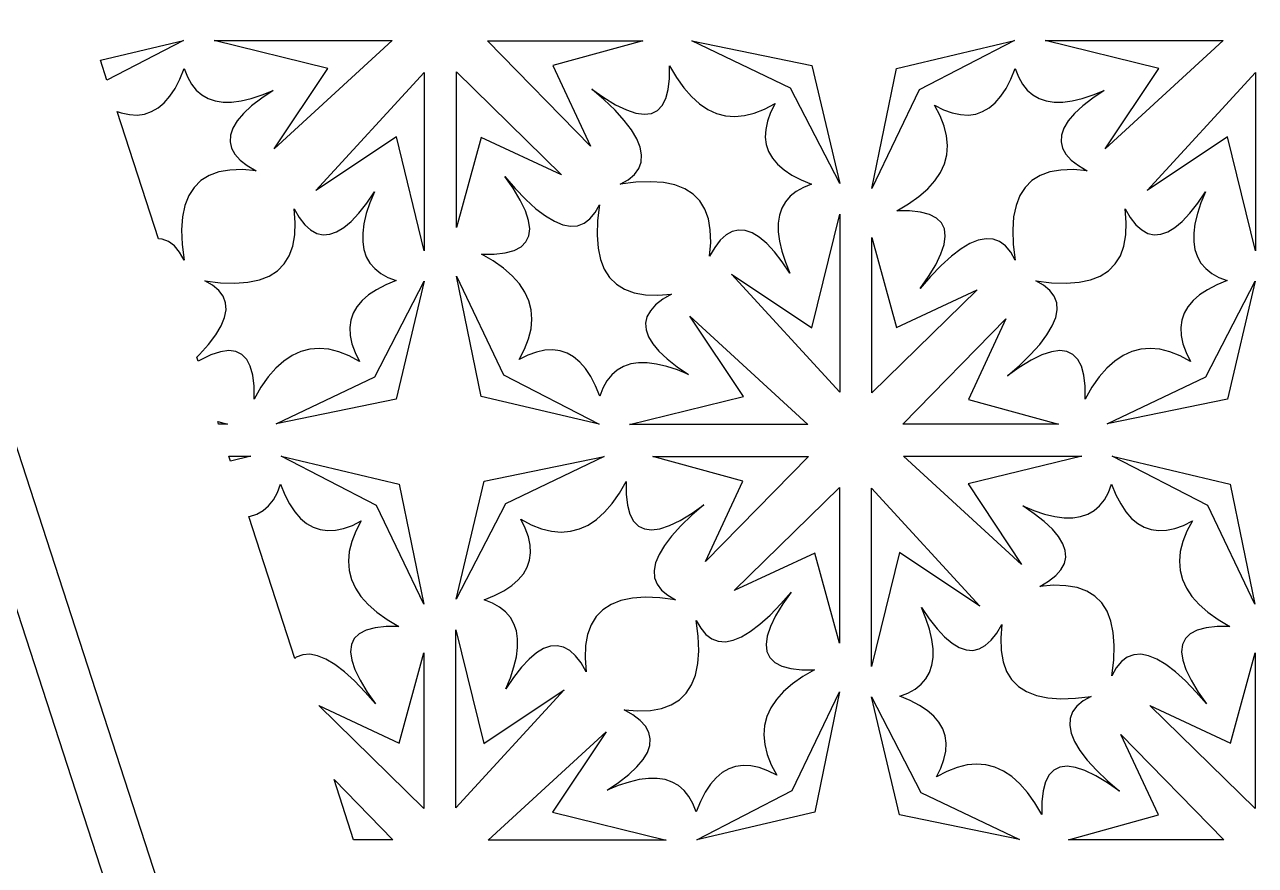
# Model space of a CAD drawing. Header units: metres. Extents: x 20 to 1108, y 20 to 485.
# Drawn here: x 670.2 to 744.3, y 384.1 to 434.7 of the extents above; entities that cross this region are included whole.
import ezdxf

# ---------------------------------------------------------------- set-up
doc = ezdxf.new("R2010")
doc.units = ezdxf.units.M

msp = doc.modelspace()

# ---------------------------------------------------------------- linework, layer by layer
for p, q in [((717.081, 253.826), (642.081, 484.652)), ((645.235, 484.652), (720.235, 253.826)), ((674.795, 432.509), (679.798, 433.692)), ((679.798, 433.692), (675.185, 431.308)), ((688.476, 432.021), (681.631, 433.7)), ((681.631, 433.7), (692.349, 433.7)), ((692.349, 433.7), (685.25, 427.182)), ((698.078, 433.678), (707.438, 433.678)), ((704.278, 427.35), (698.078, 433.678)), ((707.438, 433.678), (702.017, 432.194)), ((716.306, 430.832), (710.37, 433.671)), ((710.37, 433.671), (717.596, 432.188)), ((722.7, 432.014), (729.798, 433.692)), ((729.798, 433.692), (724.055, 430.724)), ((738.476, 432.021), (731.631, 433.7)), ((731.631, 433.7), (742.349, 433.7)), ((742.349, 433.7), (735.25, 427.182)), ((675.185, 431.308), (674.795, 432.509)), ((679.578, 431.376), (679.836, 432.004)), ((679.836, 432.004), (680.027, 431.512)), ((685.25, 427.182), (688.476, 432.021)), ((687.764, 424.667), (694.283, 431.767)), ((694.283, 431.767), (694.283, 421.048)), ((696.21, 431.81), (702.538, 425.61)), ((696.21, 422.449), (696.21, 431.81)), ((702.017, 432.194), (704.278, 427.35)), ((709.036, 431.407), (709.039, 432.172)), ((709.039, 432.172), (709.45, 431.469)), ((717.596, 432.188), (719.274, 425.09)), ((721.217, 424.787), (722.7, 432.014)), ((729.578, 431.376), (729.836, 432.004)), ((729.836, 432.004), (730.027, 431.512)), ((735.25, 427.182), (738.476, 432.021)), ((737.764, 424.667), (744.283, 431.767)), ((744.283, 431.767), (744.283, 421.048)), ((679.29, 430.818), (679.578, 431.376)), ((680.027, 431.512), (680.269, 431.079)), ((680.269, 431.079), (680.557, 430.717)), ((708.961, 430.745), (709.036, 431.407)), ((709.45, 431.469), (709.892, 430.846)), ((729.29, 430.818), (729.578, 431.376)), ((730.027, 431.512), (730.269, 431.079)), ((730.269, 431.079), (730.557, 430.717)), ((678.635, 429.952), (678.975, 430.344)), ((678.975, 430.344), (679.29, 430.818)), ((680.557, 430.717), (680.892, 430.428)), ((680.892, 430.428), (681.273, 430.211)), ((683.866, 430.211), (684.522, 430.427)), ((684.499, 430.235), (683.892, 429.76)), ((685.181, 430.698), (684.499, 430.235)), ((684.522, 430.427), (685.181, 430.698)), ((705.085, 430.147), (704.371, 430.77)), ((704.371, 430.77), (705.079, 430.269)), ((705.079, 430.269), (705.795, 429.834)), ((708.815, 430.206), (708.961, 430.745)), ((709.892, 430.846), (710.352, 430.319)), ((710.352, 430.319), (710.834, 429.887)), ((719.274, 425.09), (716.306, 430.832)), ((724.055, 430.724), (721.217, 424.787)), ((728.635, 429.952), (728.975, 430.344)), ((728.975, 430.344), (729.29, 430.818)), ((730.557, 430.717), (730.892, 430.428)), ((730.892, 430.428), (731.273, 430.211)), ((733.866, 430.211), (734.522, 430.427)), ((734.499, 430.235), (733.892, 429.76)), ((735.181, 430.698), (734.499, 430.235)), ((734.522, 430.427), (735.181, 430.698)), ((677.875, 429.417), (678.268, 429.644)), ((678.268, 429.644), (678.635, 429.952)), ((681.273, 430.211), (681.701, 430.067)), ((681.701, 430.067), (682.173, 429.994)), ((682.173, 429.994), (682.691, 429.993)), ((682.691, 429.993), (683.257, 430.066)), ((683.257, 430.066), (683.866, 430.211)), ((683.892, 429.76), (683.402, 429.301)), ((705.755, 429.499), (705.085, 430.147)), ((706.307, 428.889), (705.755, 429.499)), ((705.795, 429.834), (706.439, 429.522)), ((706.439, 429.522), (707.012, 429.331)), ((707.948, 429.315), (708.308, 429.489)), ((708.308, 429.489), (708.597, 429.786)), ((708.597, 429.786), (708.815, 430.206)), ((710.834, 429.887), (711.335, 429.552)), ((711.335, 429.552), (711.856, 429.315)), ((714.136, 429.329), (714.757, 429.573)), ((714.757, 429.573), (715.383, 429.907)), ((715.383, 429.907), (715.117, 429.373)), ((725.314, 429.174), (724.98, 429.8)), ((724.98, 429.8), (725.514, 429.534)), ((725.514, 429.534), (726.04, 429.346)), ((727.875, 429.417), (728.268, 429.644)), ((728.268, 429.644), (728.635, 429.952)), ((731.273, 430.211), (731.701, 430.067)), ((731.701, 430.067), (732.173, 429.994)), ((732.173, 429.994), (732.691, 429.993)), ((732.691, 429.993), (733.257, 430.066)), ((733.257, 430.066), (733.866, 430.211)), ((733.892, 429.76), (733.402, 429.301)), ((678.287, 421.761), (675.795, 429.434)), ((675.795, 429.434), (676.04, 429.346)), ((676.04, 429.346), (676.537, 429.237)), ((676.537, 429.237), (677.009, 429.215)), ((677.009, 429.215), (677.456, 429.276)), ((677.456, 429.276), (677.875, 429.417)), ((683.026, 428.856), (682.766, 428.426)), ((683.402, 429.301), (683.026, 428.856)), ((706.745, 428.314), (706.307, 428.889)), ((707.012, 429.331), (707.516, 429.261)), ((707.516, 429.261), (707.948, 429.315)), ((711.856, 429.315), (712.396, 429.174)), ((712.396, 429.174), (712.957, 429.129)), ((712.957, 429.129), (713.537, 429.181)), ((713.537, 429.181), (714.136, 429.329)), ((714.928, 428.848), (714.82, 428.351)), ((715.117, 429.373), (714.928, 428.848)), ((725.558, 428.554), (725.314, 429.174)), ((726.04, 429.346), (726.537, 429.237)), ((726.537, 429.237), (727.009, 429.215)), ((727.009, 429.215), (727.456, 429.276)), ((727.456, 429.276), (727.875, 429.417)), ((733.026, 428.856), (732.766, 428.426)), ((733.402, 429.301), (733.026, 428.856)), ((682.622, 428.011), (682.593, 427.612)), ((682.766, 428.426), (682.622, 428.011)), ((707.065, 427.777), (706.745, 428.314)), ((714.82, 428.351), (714.798, 427.879)), ((725.707, 427.954), (725.558, 428.554)), ((732.622, 428.011), (732.593, 427.612)), ((732.766, 428.426), (732.622, 428.011)), ((682.593, 427.612), (682.679, 427.229)), ((692.603, 427.894), (687.764, 424.667)), ((694.283, 421.048), (692.603, 427.894)), ((697.693, 427.87), (696.21, 422.449)), ((702.538, 425.61), (697.693, 427.87)), ((707.269, 427.277), (707.065, 427.777)), ((707.358, 426.812), (707.269, 427.277)), ((714.798, 427.879), (714.858, 427.432)), ((714.858, 427.432), (715, 427.013)), ((725.759, 427.374), (725.707, 427.954)), ((725.714, 426.814), (725.759, 427.374)), ((732.593, 427.612), (732.679, 427.229)), ((742.603, 427.894), (737.764, 424.667)), ((744.283, 421.048), (742.603, 427.894)), ((682.679, 427.229), (682.883, 426.86)), ((682.883, 426.86), (683.201, 426.507)), ((707.329, 426.385), (707.358, 426.812)), ((715, 427.013), (715.226, 426.619)), ((715.226, 426.619), (715.535, 426.252)), ((725.573, 426.273), (725.714, 426.814)), ((732.679, 427.229), (732.883, 426.86)), ((732.883, 426.86), (733.201, 426.507)), ((681.915, 425.788), (681.334, 425.575)), ((682.586, 425.906), (681.915, 425.788)), ((683.342, 425.929), (682.586, 425.906)), ((683.201, 426.507), (683.634, 426.17)), ((684.162, 425.861), (683.342, 425.929)), ((683.634, 426.17), (684.162, 425.861)), ((706.923, 425.642), (707.184, 425.994)), ((707.184, 425.994), (707.329, 426.385)), ((715.535, 426.252), (715.926, 425.912)), ((715.926, 425.912), (716.4, 425.598)), ((725.336, 425.752), (725.573, 426.273)), ((731.915, 425.788), (731.334, 425.575)), ((732.586, 425.906), (731.915, 425.788)), ((733.342, 425.929), (732.586, 425.906)), ((733.201, 426.507), (733.634, 426.17)), ((734.162, 425.861), (733.342, 425.929)), ((733.634, 426.17), (734.162, 425.861)), ((680.84, 425.269), (680.432, 424.865)), ((681.334, 425.575), (680.84, 425.269)), ((699.62, 424.808), (699.119, 425.516)), ((699.119, 425.516), (699.74, 424.804)), ((706.073, 425.06), (706.545, 425.326)), ((707.017, 425.176), (706.073, 425.06)), ((706.545, 425.326), (706.923, 425.642)), ((707.893, 425.206), (707.017, 425.176)), ((708.674, 425.151), (707.893, 425.206)), ((709.359, 425.006), (708.674, 425.151)), ((716.4, 425.598), (716.959, 425.31)), ((716.959, 425.31), (717.587, 425.052)), ((717.587, 425.052), (717.094, 424.861)), ((724.569, 424.77), (725.001, 425.251)), ((725.001, 425.251), (725.336, 425.752)), ((730.84, 425.269), (730.432, 424.865)), ((731.334, 425.575), (730.84, 425.269)), ((680.113, 424.368), (679.882, 423.777)), ((680.432, 424.865), (680.113, 424.368)), ((690.817, 423.916), (691.281, 424.599)), ((691.281, 424.599), (691.01, 423.94)), ((700.053, 424.093), (699.62, 424.808)), ((699.74, 424.804), (700.388, 424.134)), ((709.951, 424.775), (709.359, 425.006)), ((710.448, 424.455), (709.951, 424.775)), ((710.851, 424.048), (710.448, 424.455)), ((716.3, 424.33), (716.01, 423.995)), ((716.662, 424.618), (716.3, 424.33)), ((717.094, 424.861), (716.662, 424.618)), ((723.419, 423.867), (724.042, 424.31)), ((724.042, 424.31), (724.569, 424.77)), ((730.113, 424.368), (729.882, 423.777)), ((730.432, 424.865), (730.113, 424.368)), ((740.817, 423.916), (741.281, 424.599)), ((741.281, 424.599), (741.01, 423.94)), ((679.882, 423.777), (679.737, 423.091)), ((686.511, 422.758), (686.443, 423.578)), ((686.443, 423.578), (686.752, 423.051)), ((690.343, 423.309), (690.817, 423.916)), ((691.01, 423.94), (690.794, 423.284)), ((700.366, 423.448), (700.053, 424.093)), ((700.388, 424.134), (700.999, 423.58)), ((700.999, 423.58), (701.573, 423.144)), ((704.561, 423.343), (704.828, 423.814)), ((704.828, 423.814), (704.712, 422.871)), ((711.158, 423.554), (710.851, 424.048)), ((715.794, 423.614), (715.649, 423.187)), ((716.01, 423.995), (715.794, 423.614)), ((722.716, 423.456), (723.419, 423.867)), ((729.882, 423.777), (729.737, 423.091)), ((736.511, 422.758), (736.443, 423.578)), ((736.443, 423.578), (736.752, 423.051)), ((740.343, 423.309), (740.817, 423.916)), ((741.01, 423.94), (740.794, 423.284)), ((679.737, 423.091), (679.681, 422.311)), ((686.752, 423.051), (687.09, 422.618)), ((689.438, 422.444), (689.883, 422.819)), ((689.883, 422.819), (690.343, 423.309)), ((690.794, 423.284), (690.649, 422.674)), ((700.556, 422.874), (700.366, 423.448)), ((700.627, 422.371), (700.556, 422.874)), ((701.573, 423.144), (702.111, 422.822)), ((702.111, 422.822), (702.611, 422.618)), ((703.893, 422.703), (704.246, 422.965)), ((704.246, 422.965), (704.561, 423.343)), ((704.712, 422.871), (704.681, 421.995)), ((711.371, 422.973), (711.158, 423.554)), ((711.489, 422.302), (711.371, 422.973)), ((715.649, 423.187), (715.577, 422.715)), ((717.603, 416.411), (719.283, 423.257)), ((719.283, 423.257), (719.283, 412.538)), ((723.48, 423.453), (722.716, 423.456)), ((724.142, 423.378), (723.48, 423.453)), ((724.681, 423.233), (724.142, 423.378)), ((725.101, 423.015), (724.681, 423.233)), ((725.398, 422.726), (725.101, 423.015)), ((729.737, 423.091), (729.681, 422.311)), ((736.752, 423.051), (737.09, 422.618)), ((739.438, 422.444), (739.883, 422.819)), ((739.883, 422.819), (740.343, 423.309)), ((740.794, 423.284), (740.649, 422.674)), ((679.681, 422.311), (679.712, 421.435)), ((686.488, 422.002), (686.511, 422.758)), ((687.09, 422.618), (687.442, 422.3)), ((687.442, 422.3), (687.811, 422.097)), ((687.811, 422.097), (688.195, 422.01)), ((688.593, 422.039), (689.009, 422.184)), ((689.009, 422.184), (689.438, 422.444)), ((690.649, 422.674), (690.576, 422.109)), ((690.576, 422.109), (690.576, 421.591)), ((700.573, 421.94), (700.627, 422.371)), ((702.611, 422.618), (703.076, 422.529)), ((703.076, 422.529), (703.503, 422.559)), ((703.503, 422.559), (703.893, 422.703)), ((711.511, 421.546), (711.489, 422.302)), ((712.811, 422.208), (712.442, 422.005)), ((713.195, 422.295), (712.811, 422.208)), ((713.593, 422.266), (713.195, 422.295)), ((714.009, 422.121), (713.593, 422.266)), ((714.438, 421.861), (714.009, 422.121)), ((715.577, 422.715), (715.576, 422.196)), ((715.576, 422.196), (715.648, 421.631)), ((725.573, 422.365), (725.398, 422.726)), ((725.627, 421.934), (725.573, 422.365)), ((729.681, 422.311), (729.712, 421.435)), ((736.488, 422.002), (736.511, 422.758)), ((737.09, 422.618), (737.442, 422.3)), ((737.442, 422.3), (737.811, 422.097)), ((737.811, 422.097), (738.195, 422.01)), ((738.593, 422.039), (739.009, 422.184)), ((739.009, 422.184), (739.438, 422.444)), ((740.649, 422.674), (740.576, 422.109)), ((740.576, 422.109), (740.576, 421.591)), ((678.503, 421.746), (678.287, 421.761)), ((678.893, 421.602), (678.503, 421.746)), ((679.246, 421.34), (678.893, 421.602)), ((679.561, 420.962), (679.246, 421.34)), ((679.712, 421.435), (679.828, 420.49)), ((686.371, 421.332), (686.488, 422.002)), ((688.195, 422.01), (688.593, 422.039)), ((690.576, 421.591), (690.648, 421.118)), ((700.101, 421.29), (700.398, 421.579)), ((700.398, 421.579), (700.573, 421.94)), ((704.681, 421.995), (704.737, 421.215)), ((711.443, 420.726), (711.511, 421.546)), ((712.09, 421.687), (711.753, 421.254)), ((712.442, 422.005), (712.09, 421.687)), ((714.884, 421.486), (714.438, 421.861)), ((715.343, 420.995), (714.884, 421.486)), ((715.648, 421.631), (715.794, 421.022)), ((721.21, 421.856), (722.693, 416.435)), ((721.21, 412.495), (721.21, 421.856)), ((725.366, 420.857), (725.556, 421.43)), ((725.556, 421.43), (725.627, 421.934)), ((727.111, 421.483), (726.574, 421.162)), ((727.611, 421.687), (727.111, 421.483)), ((728.076, 421.776), (727.611, 421.687)), ((728.503, 421.746), (728.076, 421.776)), ((728.893, 421.602), (728.503, 421.746)), ((729.246, 421.34), (728.893, 421.602)), ((729.561, 420.962), (729.246, 421.34)), ((729.712, 421.435), (729.828, 420.49)), ((736.371, 421.332), (736.488, 422.002)), ((738.195, 422.01), (738.593, 422.039)), ((740.576, 421.591), (740.648, 421.118)), ((679.828, 420.49), (679.561, 420.962)), ((685.851, 420.257), (686.158, 420.751)), ((686.158, 420.751), (686.371, 421.332)), ((690.648, 421.118), (690.794, 420.691)), ((690.794, 420.691), (691.01, 420.31)), ((697.716, 420.849), (698.479, 420.852)), ((698.42, 420.437), (697.716, 420.849)), ((698.479, 420.852), (699.141, 420.927)), ((699.141, 420.927), (699.681, 421.072)), ((699.681, 421.072), (700.101, 421.29)), ((704.737, 421.215), (704.882, 420.529)), ((711.753, 421.254), (711.443, 420.726)), ((715.817, 420.389), (715.343, 420.995)), ((715.794, 421.022), (716.01, 420.365)), ((725.053, 420.212), (725.366, 420.857)), ((725.999, 420.725), (725.388, 420.172)), ((726.574, 421.162), (725.999, 420.725)), ((729.828, 420.49), (729.561, 420.962)), ((735.851, 420.257), (736.158, 420.751)), ((736.158, 420.751), (736.371, 421.332)), ((740.648, 421.118), (740.794, 420.691)), ((740.794, 420.691), (741.01, 420.31)), ((685.448, 419.85), (685.851, 420.257)), ((691.01, 420.31), (691.3, 419.975)), ((691.3, 419.975), (691.661, 419.688)), ((699.042, 419.995), (698.42, 420.437)), ((699.57, 419.535), (699.042, 419.995)), ((704.882, 420.529), (705.113, 419.937)), ((705.113, 419.937), (705.432, 419.44)), ((716.281, 419.706), (715.817, 420.389)), ((716.01, 420.365), (716.281, 419.706)), ((724.619, 419.496), (725.053, 420.212)), ((725.388, 420.172), (724.741, 419.502)), ((735.448, 419.85), (735.851, 420.257)), ((741.01, 420.31), (741.3, 419.975)), ((741.3, 419.975), (741.661, 419.688)), ((681.545, 418.979), (681.074, 419.245)), ((681.074, 419.245), (682.016, 419.129)), ((682.016, 419.129), (682.892, 419.099)), ((682.892, 419.099), (683.673, 419.154)), ((683.673, 419.154), (684.358, 419.299)), ((684.358, 419.299), (684.951, 419.53)), ((684.951, 419.53), (685.448, 419.85)), ((691.306, 413.473), (694.274, 419.215)), ((691.661, 419.688), (692.093, 419.444)), ((692.587, 419.253), (691.96, 418.995)), ((692.093, 419.444), (692.587, 419.253)), ((694.274, 419.215), (692.596, 412.117)), ((697.7, 412.291), (696.217, 419.518)), ((696.217, 419.518), (699.055, 413.581)), ((700.001, 419.054), (699.57, 419.535)), ((705.432, 419.44), (705.84, 419.036)), ((712.764, 419.638), (717.603, 416.411)), ((719.283, 412.538), (712.764, 419.638)), ((724.741, 419.502), (724.118, 418.788)), ((724.118, 418.788), (724.619, 419.496)), ((731.545, 418.979), (731.074, 419.245)), ((731.074, 419.245), (732.016, 419.129)), ((732.016, 419.129), (732.892, 419.099)), ((732.892, 419.099), (733.673, 419.154)), ((733.673, 419.154), (734.358, 419.299)), ((734.358, 419.299), (734.951, 419.53)), ((734.951, 419.53), (735.448, 419.85)), ((741.306, 413.473), (744.274, 419.215)), ((741.661, 419.688), (742.093, 419.444)), ((742.587, 419.253), (741.96, 418.995)), ((742.093, 419.444), (742.587, 419.253)), ((744.274, 419.215), (742.596, 412.117)), ((681.923, 418.663), (681.545, 418.979)), ((682.184, 418.311), (681.923, 418.663)), ((690.926, 418.393), (690.536, 418.053)), ((691.401, 418.708), (690.926, 418.393)), ((691.96, 418.995), (691.401, 418.708)), ((700.336, 418.553), (700.001, 419.054)), ((700.573, 418.032), (700.336, 418.553)), ((705.84, 419.036), (706.334, 418.73)), ((706.334, 418.73), (706.915, 418.517)), ((706.915, 418.517), (707.585, 418.4)), ((707.585, 418.4), (708.341, 418.376)), ((708.341, 418.376), (709.161, 418.444)), ((709.161, 418.444), (708.634, 418.136)), ((727.538, 418.695), (721.21, 412.495)), ((722.693, 416.435), (727.538, 418.695)), ((731.923, 418.663), (731.545, 418.979)), ((732.184, 418.311), (731.923, 418.663)), ((740.926, 418.393), (740.536, 418.053)), ((741.401, 418.708), (740.926, 418.393)), ((741.96, 418.995), (741.401, 418.708)), ((682.329, 417.92), (682.184, 418.311)), ((682.358, 417.493), (682.329, 417.92)), ((690.226, 417.686), (690, 417.292)), ((690.536, 418.053), (690.226, 417.686)), ((700.714, 417.491), (700.573, 418.032)), ((708.201, 417.798), (707.883, 417.445)), ((708.634, 418.136), (708.201, 417.798)), ((732.329, 417.92), (732.184, 418.311)), ((732.358, 417.493), (732.329, 417.92)), ((740.226, 417.686), (740, 417.292)), ((740.536, 418.053), (740.226, 417.686)), ((682.065, 416.528), (682.269, 417.028)), ((682.269, 417.028), (682.358, 417.493)), ((690, 417.292), (689.858, 416.873)), ((700.707, 416.351), (700.759, 416.931)), ((700.759, 416.931), (700.714, 417.491)), ((707.679, 417.076), (707.593, 416.693)), ((707.883, 417.445), (707.679, 417.076)), ((713.476, 412.284), (710.25, 417.123)), ((710.25, 417.123), (717.349, 410.605)), ((723.078, 410.627), (729.278, 416.955)), ((729.278, 416.955), (727.017, 412.111)), ((732.065, 416.528), (732.269, 417.028)), ((732.269, 417.028), (732.358, 417.493)), ((740, 417.292), (739.858, 416.873)), ((681.744, 415.99), (682.065, 416.528)), ((689.858, 416.873), (689.798, 416.426)), ((689.798, 416.426), (689.82, 415.954)), ((700.558, 415.751), (700.707, 416.351)), ((707.593, 416.693), (707.622, 416.294)), ((707.622, 416.294), (707.766, 415.879)), ((731.744, 415.99), (732.065, 416.528)), ((739.858, 416.873), (739.798, 416.426)), ((739.798, 416.426), (739.82, 415.954)), ((680.754, 414.806), (681.307, 415.416)), ((681.307, 415.416), (681.744, 415.99)), ((689.82, 415.954), (689.928, 415.458)), ((689.928, 415.458), (690.117, 414.933)), ((700.314, 415.13), (700.558, 415.751)), ((707.766, 415.879), (708.026, 415.449)), ((708.026, 415.449), (708.401, 415.005)), ((730.754, 414.806), (731.307, 415.416)), ((731.307, 415.416), (731.744, 415.99)), ((739.82, 415.954), (739.928, 415.458)), ((739.928, 415.458), (740.117, 414.933)), ((680.596, 414.653), (680.754, 414.806)), ((681.439, 414.783), (680.795, 414.471)), ((682.013, 414.974), (681.439, 414.783)), ((682.516, 415.044), (682.013, 414.974)), ((682.948, 414.99), (682.516, 415.044)), ((683.308, 414.816), (682.948, 414.99)), ((683.597, 414.519), (683.308, 414.816)), ((686.335, 414.753), (685.834, 414.418)), ((686.855, 414.99), (686.335, 414.753)), ((687.396, 415.131), (686.855, 414.99)), ((687.957, 415.176), (687.396, 415.131)), ((688.537, 415.124), (687.957, 415.176)), ((689.136, 414.976), (688.537, 415.124)), ((689.758, 414.732), (689.136, 414.976)), ((690.383, 414.398), (689.758, 414.732)), ((690.117, 414.933), (690.383, 414.398)), ((699.98, 414.505), (700.314, 415.13)), ((700.515, 414.771), (699.98, 414.505)), ((701.041, 414.959), (700.515, 414.771)), ((701.537, 415.068), (701.041, 414.959)), ((702.009, 415.09), (701.537, 415.068)), ((702.456, 415.029), (702.009, 415.09)), ((702.875, 414.888), (702.456, 415.029)), ((703.268, 414.661), (702.875, 414.888)), ((708.401, 415.005), (708.891, 414.545)), ((730.084, 414.157), (730.754, 414.806)), ((731.439, 414.783), (730.795, 414.471)), ((732.013, 414.974), (731.439, 414.783)), ((732.516, 415.044), (732.013, 414.974)), ((732.948, 414.99), (732.516, 415.044)), ((733.308, 414.816), (732.948, 414.99)), ((733.597, 414.519), (733.308, 414.816)), ((736.335, 414.753), (735.834, 414.418)), ((736.855, 414.99), (736.335, 414.753)), ((737.396, 415.131), (736.855, 414.99)), ((737.957, 415.176), (737.396, 415.131)), ((738.537, 415.124), (737.957, 415.176)), ((739.136, 414.976), (738.537, 415.124)), ((739.758, 414.732), (739.136, 414.976)), ((740.383, 414.398), (739.758, 414.732)), ((740.117, 414.933), (740.383, 414.398)), ((680.678, 414.401), (680.596, 414.653)), ((680.795, 414.471), (680.678, 414.401)), ((683.815, 414.099), (683.597, 414.519)), ((683.961, 413.559), (683.815, 414.099)), ((685.352, 413.987), (684.892, 413.459)), ((685.834, 414.418), (685.352, 413.987)), ((703.635, 414.352), (703.268, 414.661)), ((703.975, 413.961), (703.635, 414.352)), ((704.291, 413.486), (703.975, 413.961)), ((706.273, 414.094), (705.892, 413.877)), ((706.701, 414.239), (706.273, 414.094)), ((707.174, 414.312), (706.701, 414.239)), ((707.691, 414.312), (707.174, 414.312)), ((708.257, 414.238), (707.691, 414.312)), ((708.867, 414.094), (708.257, 414.238)), ((709.522, 413.878), (708.867, 414.094)), ((708.891, 414.545), (709.499, 414.07)), ((709.499, 414.07), (710.181, 413.607)), ((729.372, 413.536), (730.084, 414.157)), ((730.08, 414.037), (729.372, 413.536)), ((730.795, 414.471), (730.08, 414.037)), ((733.815, 414.099), (733.597, 414.519)), ((733.961, 413.559), (733.815, 414.099)), ((735.352, 413.987), (734.892, 413.459)), ((735.834, 414.418), (735.352, 413.987)), ((684.036, 412.897), (683.961, 413.559)), ((684.892, 413.459), (684.451, 412.837)), ((685.37, 410.634), (691.306, 413.473)), ((699.055, 413.581), (704.798, 410.613)), ((704.578, 412.928), (704.291, 413.486)), ((705.27, 413.227), (705.027, 412.794)), ((705.557, 413.588), (705.27, 413.227)), ((705.892, 413.877), (705.557, 413.588)), ((710.181, 413.607), (709.522, 413.878)), ((734.036, 412.897), (733.961, 413.559)), ((734.892, 413.459), (734.451, 412.837)), ((735.37, 410.634), (741.306, 413.473)), ((684.039, 412.133), (684.036, 412.897)), ((684.451, 412.837), (684.039, 412.133)), ((704.836, 412.301), (704.578, 412.928)), ((705.027, 412.794), (704.836, 412.301)), ((734.039, 412.133), (734.036, 412.897)), ((734.451, 412.837), (734.039, 412.133)), ((692.596, 412.117), (685.37, 410.634)), ((704.798, 410.613), (697.7, 412.291)), ((706.631, 410.605), (713.476, 412.284)), ((727.017, 412.111), (732.438, 410.627)), ((742.596, 412.117), (735.37, 410.634)), ((681.905, 410.627), (681.853, 410.787)), ((681.853, 410.787), (682.438, 410.627)), ((682.438, 410.627), (681.905, 410.627)), ((717.349, 410.605), (706.631, 410.605)), ((732.438, 410.627), (723.078, 410.627)), ((682.531, 408.7), (683.84, 408.7)), ((682.628, 408.403), (682.531, 408.7)), ((683.84, 408.7), (682.628, 408.403)), ((691.415, 405.724), (685.673, 408.692)), ((685.673, 408.692), (692.77, 407.014)), ((697.874, 407.188), (705.1, 408.671)), ((705.1, 408.671), (699.164, 405.832)), ((713.453, 407.194), (708.032, 408.678)), ((708.032, 408.678), (717.392, 408.678)), ((717.392, 408.678), (711.192, 402.35)), ((723.121, 408.7), (733.84, 408.7)), ((730.22, 402.182), (723.121, 408.7)), ((733.84, 408.7), (726.994, 407.021)), ((741.415, 405.724), (735.673, 408.692)), ((735.673, 408.692), (742.77, 407.014)), ((685.443, 406.511), (685.635, 407.004)), ((685.635, 407.004), (685.892, 406.377)), ((692.77, 407.014), (694.254, 399.787)), ((696.196, 400.09), (697.874, 407.188)), ((706.019, 406.468), (706.431, 407.172)), ((706.431, 407.172), (706.434, 406.408)), ((711.192, 402.35), (713.453, 407.194)), ((712.932, 400.61), (719.26, 406.81)), ((719.26, 406.81), (719.26, 397.449)), ((721.187, 406.767), (727.706, 399.667)), ((721.187, 396.048), (721.187, 406.767)), ((726.994, 407.021), (730.22, 402.182)), ((735.443, 406.511), (735.635, 407.004)), ((735.635, 407.004), (735.892, 406.377)), ((742.77, 407.014), (744.254, 399.787)), ((684.913, 405.717), (685.2, 406.078)), ((685.2, 406.078), (685.443, 406.511)), ((685.892, 406.377), (686.179, 405.819)), ((686.179, 405.819), (686.495, 405.344)), ((699.164, 405.832), (696.196, 400.09)), ((705.118, 405.318), (705.578, 405.846)), ((705.578, 405.846), (706.019, 406.468)), ((706.434, 406.408), (706.51, 405.746)), ((734.913, 405.717), (735.2, 406.078)), ((735.2, 406.078), (735.443, 406.511)), ((735.892, 406.377), (736.179, 405.819)), ((736.179, 405.819), (736.495, 405.344)), ((683.715, 405.058), (683.769, 405.066)), ((686.484, 396.533), (683.715, 405.058)), ((683.769, 405.066), (684.197, 405.211)), ((684.197, 405.211), (684.578, 405.428)), ((684.578, 405.428), (684.913, 405.717)), ((686.495, 405.344), (686.835, 404.953)), ((694.254, 399.787), (691.415, 405.724)), ((704.636, 404.887), (705.118, 405.318)), ((706.51, 405.746), (706.655, 405.206)), ((706.655, 405.206), (706.873, 404.786)), ((709.676, 404.834), (710.39, 405.268)), ((710.386, 405.148), (709.717, 404.499)), ((711.098, 405.769), (710.386, 405.148)), ((710.39, 405.268), (711.098, 405.769)), ((730.971, 405.235), (730.289, 405.698)), ((730.289, 405.698), (730.948, 405.427)), ((730.948, 405.427), (731.603, 405.211)), ((731.579, 404.76), (730.971, 405.235)), ((731.603, 405.211), (732.214, 405.067)), ((732.214, 405.067), (732.779, 404.993)), ((733.297, 404.993), (733.769, 405.066)), ((733.769, 405.066), (734.197, 405.211)), ((734.197, 405.211), (734.578, 405.428)), ((734.578, 405.428), (734.913, 405.717)), ((736.495, 405.344), (736.835, 404.953)), ((744.254, 399.787), (741.415, 405.724)), ((686.835, 404.953), (687.202, 404.644)), ((687.202, 404.644), (687.595, 404.417)), ((687.595, 404.417), (688.014, 404.276)), ((688.933, 404.237), (689.429, 404.346)), ((689.429, 404.346), (689.955, 404.534)), ((689.955, 404.534), (690.49, 404.8)), ((690.49, 404.8), (690.156, 404.175)), ((700.353, 404.372), (700.088, 404.907)), ((700.088, 404.907), (700.713, 404.573)), ((700.542, 403.847), (700.353, 404.372)), ((700.713, 404.573), (701.334, 404.329)), ((701.334, 404.329), (701.933, 404.181)), ((703.074, 404.174), (703.615, 404.315)), ((703.615, 404.315), (704.135, 404.552)), ((704.135, 404.552), (704.636, 404.887)), ((706.873, 404.786), (707.162, 404.489)), ((707.162, 404.489), (707.522, 404.315)), ((707.522, 404.315), (707.954, 404.261)), ((707.954, 404.261), (708.457, 404.331)), ((708.457, 404.331), (709.031, 404.522)), ((709.031, 404.522), (709.676, 404.834)), ((709.717, 404.499), (709.163, 403.889)), ((732.069, 404.3), (731.579, 404.76)), ((732.779, 404.993), (733.297, 404.993)), ((736.835, 404.953), (737.202, 404.644)), ((737.202, 404.644), (737.595, 404.417)), ((737.595, 404.417), (738.014, 404.276)), ((738.933, 404.237), (739.429, 404.346)), ((739.429, 404.346), (739.955, 404.534)), ((739.955, 404.534), (740.49, 404.8)), ((740.49, 404.8), (740.156, 404.175)), ((688.014, 404.276), (688.462, 404.215)), ((688.462, 404.215), (688.933, 404.237)), ((690.156, 404.175), (689.912, 403.554)), ((700.65, 403.351), (700.542, 403.847)), ((701.933, 404.181), (702.513, 404.129)), ((702.513, 404.129), (703.074, 404.174)), ((709.163, 403.889), (708.726, 403.315)), ((732.444, 403.856), (732.069, 404.3)), ((732.704, 403.426), (732.444, 403.856)), ((738.014, 404.276), (738.462, 404.215)), ((738.462, 404.215), (738.933, 404.237)), ((740.156, 404.175), (739.912, 403.554)), ((689.763, 402.954), (689.712, 402.374)), ((689.912, 403.554), (689.763, 402.954)), ((700.612, 402.432), (700.673, 402.879)), ((700.673, 402.879), (700.65, 403.351)), ((708.726, 403.315), (708.405, 402.777)), ((717.777, 402.87), (712.932, 400.61)), ((719.26, 397.449), (717.777, 402.87)), ((722.867, 402.894), (721.187, 396.048)), ((727.706, 399.667), (722.867, 402.894)), ((732.848, 403.011), (732.704, 403.426)), ((732.878, 402.612), (732.848, 403.011)), ((739.763, 402.954), (739.712, 402.374)), ((739.912, 403.554), (739.763, 402.954)), ((689.712, 402.374), (689.757, 401.814)), ((700.47, 402.013), (700.612, 402.432)), ((708.201, 402.277), (708.112, 401.812)), ((708.405, 402.777), (708.201, 402.277)), ((732.588, 401.86), (732.791, 402.229)), ((732.791, 402.229), (732.878, 402.612)), ((739.712, 402.374), (739.757, 401.814)), ((689.757, 401.814), (689.897, 401.273)), ((699.934, 401.252), (700.244, 401.619)), ((700.244, 401.619), (700.47, 402.013)), ((708.112, 401.812), (708.141, 401.385)), ((708.141, 401.385), (708.286, 400.994)), ((731.837, 401.169), (732.269, 401.507)), ((732.269, 401.507), (732.588, 401.86)), ((739.757, 401.814), (739.897, 401.273)), ((689.897, 401.273), (690.135, 400.752)), ((690.135, 400.752), (690.469, 400.251)), ((699.069, 400.597), (699.544, 400.912)), ((699.544, 400.912), (699.934, 401.252)), ((708.286, 400.994), (708.548, 400.642)), ((708.548, 400.642), (708.926, 400.326)), ((731.309, 400.861), (731.837, 401.169)), ((732.13, 400.929), (731.309, 400.861)), ((732.885, 400.905), (732.13, 400.929)), ((733.555, 400.788), (732.885, 400.905)), ((734.136, 400.575), (733.555, 400.788)), ((739.897, 401.273), (740.135, 400.752)), ((740.135, 400.752), (740.469, 400.251)), ((690.469, 400.251), (690.9, 399.77)), ((697.884, 400.052), (698.51, 400.31)), ((698.377, 399.861), (697.884, 400.052)), ((698.809, 399.617), (698.377, 399.861)), ((698.51, 400.31), (699.069, 400.597)), ((706.112, 400.006), (705.519, 399.775)), ((706.798, 400.151), (706.112, 400.006)), ((707.578, 400.206), (706.798, 400.151)), ((708.454, 400.176), (707.578, 400.206)), ((709.396, 400.06), (708.454, 400.176)), ((708.926, 400.326), (709.396, 400.06)), ((715.729, 399.803), (716.352, 400.517)), ((716.352, 400.517), (715.851, 399.809)), ((734.631, 400.269), (734.136, 400.575)), ((735.038, 399.865), (734.631, 400.269)), ((735.357, 399.368), (735.038, 399.865)), ((740.469, 400.251), (740.9, 399.77)), ((690.9, 399.77), (691.428, 399.31)), ((691.428, 399.31), (692.051, 398.868)), ((699.171, 399.33), (698.809, 399.617)), ((699.46, 398.995), (699.171, 399.33)), ((705.022, 399.455), (704.619, 399.048)), ((705.519, 399.775), (705.022, 399.455)), ((714.471, 398.58), (715.082, 399.133)), ((715.082, 399.133), (715.729, 399.803)), ((715.851, 399.809), (715.417, 399.093)), ((724.461, 398.94), (724.189, 399.599)), ((724.189, 399.599), (724.653, 398.916)), ((735.589, 398.776), (735.357, 399.368)), ((740.9, 399.77), (741.428, 399.31)), ((741.428, 399.31), (742.051, 398.868)), ((691.991, 398.453), (691.329, 398.378)), ((692.755, 398.456), (691.991, 398.453)), ((692.051, 398.868), (692.755, 398.456)), ((699.676, 398.614), (699.46, 398.995)), ((699.822, 398.187), (699.676, 398.614)), ((704.312, 398.554), (704.099, 397.973)), ((704.619, 399.048), (704.312, 398.554)), ((710.759, 397.87), (710.642, 398.815)), ((710.642, 398.815), (710.909, 398.343)), ((713.896, 398.143), (714.471, 398.58)), ((715.104, 398.448), (714.914, 397.875)), ((715.417, 399.093), (715.104, 398.448)), ((724.676, 398.283), (724.461, 398.94)), ((724.653, 398.916), (725.128, 398.31)), ((728.718, 398.051), (729.027, 398.579)), ((729.027, 398.579), (728.959, 397.759)), ((735.733, 398.09), (735.589, 398.776)), ((741.991, 398.453), (741.329, 398.378)), ((742.755, 398.456), (741.991, 398.453)), ((742.051, 398.868), (742.755, 398.456)), ((690.072, 397.726), (689.897, 397.365)), ((690.369, 398.015), (690.072, 397.726)), ((690.789, 398.233), (690.369, 398.015)), ((691.329, 398.378), (690.789, 398.233)), ((696.187, 398.257), (697.867, 391.411)), ((696.187, 387.538), (696.187, 398.257)), ((699.894, 397.714), (699.822, 398.187)), ((699.894, 397.196), (699.894, 397.714)), ((704.099, 397.973), (703.982, 397.303)), ((710.789, 396.994), (710.759, 397.87)), ((710.909, 398.343), (711.224, 397.965)), ((711.224, 397.965), (711.577, 397.703)), ((711.577, 397.703), (711.968, 397.559)), ((712.859, 397.618), (713.359, 397.822)), ((713.359, 397.822), (713.896, 398.143)), ((714.914, 397.875), (714.843, 397.371)), ((724.822, 397.674), (724.676, 398.283)), ((724.894, 397.109), (724.822, 397.674)), ((725.128, 398.31), (725.587, 397.819)), ((725.587, 397.819), (726.032, 397.444)), ((728.381, 397.618), (728.718, 398.051)), ((728.959, 397.759), (728.981, 397.003)), ((735.789, 397.31), (735.733, 398.09)), ((740.072, 397.726), (739.897, 397.365)), ((740.369, 398.015), (740.072, 397.726)), ((740.789, 398.233), (740.369, 398.015)), ((741.329, 398.378), (740.789, 398.233)), ((689.897, 397.365), (689.843, 396.934)), ((689.843, 396.934), (689.914, 396.431)), ((699.821, 396.631), (699.894, 397.196)), ((701.462, 397.121), (701.032, 396.861)), ((701.877, 397.266), (701.462, 397.121)), ((702.275, 397.295), (701.877, 397.266)), ((702.659, 397.208), (702.275, 397.295)), ((703.028, 397.005), (702.659, 397.208)), ((703.381, 396.687), (703.028, 397.005)), ((703.982, 397.303), (703.959, 396.547)), ((710.733, 396.214), (710.789, 396.994)), ((711.968, 397.559), (712.394, 397.529)), ((712.394, 397.529), (712.859, 397.618)), ((714.843, 397.371), (714.897, 396.94)), ((714.897, 396.94), (715.072, 396.579)), ((724.893, 396.59), (724.894, 397.109)), ((726.032, 397.444), (726.462, 397.184)), ((726.462, 397.184), (726.877, 397.039)), ((726.877, 397.039), (727.275, 397.01)), ((727.275, 397.01), (727.659, 397.097)), ((727.659, 397.097), (728.028, 397.3)), ((728.028, 397.3), (728.381, 397.618)), ((728.981, 397.003), (729.099, 396.332)), ((735.759, 396.434), (735.789, 397.31)), ((739.897, 397.365), (739.843, 396.934)), ((739.843, 396.934), (739.914, 396.431)), ((686.577, 396.602), (686.484, 396.533)), ((686.968, 396.746), (686.577, 396.602)), ((687.394, 396.776), (686.968, 396.746)), ((687.859, 396.687), (687.394, 396.776)), ((688.359, 396.483), (687.859, 396.687)), ((688.897, 396.161), (688.359, 396.483)), ((689.471, 395.725), (688.897, 396.161)), ((689.914, 396.431), (690.104, 395.857)), ((692.777, 391.435), (694.26, 396.856)), ((694.26, 396.856), (694.26, 387.495)), ((699.676, 396.021), (699.821, 396.631)), ((700.588, 396.486), (700.128, 395.996)), ((701.032, 396.861), (700.588, 396.486)), ((703.718, 396.254), (703.381, 396.687)), ((704.027, 395.727), (703.718, 396.254)), ((703.959, 396.547), (704.027, 395.727)), ((710.589, 395.528), (710.733, 396.214)), ((715.072, 396.579), (715.369, 396.29)), ((715.369, 396.29), (715.789, 396.072)), ((724.821, 396.118), (724.893, 396.59)), ((729.099, 396.332), (729.312, 395.751)), ((735.642, 395.491), (735.759, 396.434)), ((736.224, 396.34), (735.909, 395.962)), ((736.577, 396.602), (736.224, 396.34)), ((736.968, 396.746), (736.577, 396.602)), ((737.394, 396.776), (736.968, 396.746)), ((737.859, 396.687), (737.394, 396.776)), ((738.359, 396.483), (737.859, 396.687)), ((738.897, 396.161), (738.359, 396.483)), ((739.471, 395.725), (738.897, 396.161)), ((739.914, 396.431), (740.104, 395.857)), ((742.777, 391.435), (744.26, 396.856)), ((744.26, 396.856), (744.26, 387.495)), ((690.082, 395.171), (689.471, 395.725)), ((690.104, 395.857), (690.417, 395.212)), ((699.461, 395.365), (699.676, 396.021)), ((700.128, 395.996), (699.653, 395.389)), ((710.357, 394.937), (710.589, 395.528)), ((715.789, 396.072), (716.328, 395.927)), ((716.328, 395.927), (716.99, 395.852)), ((717.051, 395.438), (716.428, 394.995)), ((716.99, 395.852), (717.755, 395.849)), ((717.755, 395.849), (717.051, 395.438)), ((724.46, 395.31), (724.676, 395.691)), ((724.676, 395.691), (724.821, 396.118)), ((729.312, 395.751), (729.619, 395.257)), ((735.909, 395.962), (735.642, 395.491)), ((740.082, 395.171), (739.471, 395.725)), ((740.104, 395.857), (740.417, 395.212)), ((690.73, 394.501), (690.082, 395.171)), ((690.417, 395.212), (690.85, 394.497)), ((699.653, 395.389), (699.189, 394.706)), ((699.189, 394.706), (699.461, 395.365)), ((710.038, 394.44), (710.357, 394.937)), ((716.428, 394.995), (715.901, 394.535)), ((723.376, 394.444), (723.808, 394.687)), ((723.808, 394.687), (724.171, 394.975)), ((724.171, 394.975), (724.46, 395.31)), ((729.619, 395.257), (730.022, 394.85)), ((730.022, 394.85), (730.519, 394.53)), ((740.73, 394.501), (740.082, 395.171)), ((740.417, 395.212), (740.85, 394.497)), ((691.351, 393.789), (690.73, 394.501)), ((690.85, 394.497), (691.351, 393.789)), ((702.706, 394.638), (696.187, 387.538)), ((697.867, 391.411), (702.706, 394.638)), ((709.136, 393.73), (709.631, 394.036)), ((709.631, 394.036), (710.038, 394.44)), ((715.469, 394.054), (715.135, 393.553)), ((715.901, 394.535), (715.469, 394.054)), ((716.415, 388.581), (719.254, 394.518)), ((719.254, 394.518), (717.77, 387.291)), ((722.874, 387.117), (721.196, 394.215)), ((721.196, 394.215), (724.164, 388.473)), ((722.884, 394.253), (723.376, 394.444)), ((723.511, 393.995), (722.884, 394.253)), ((724.07, 393.707), (723.511, 393.995)), ((730.519, 394.53), (731.111, 394.299)), ((731.111, 394.299), (731.797, 394.154)), ((731.797, 394.154), (732.577, 394.099)), ((732.577, 394.099), (733.453, 394.129)), ((733.453, 394.129), (734.397, 394.245)), ((733.926, 393.979), (733.548, 393.663)), ((734.397, 394.245), (733.926, 393.979)), ((741.351, 393.789), (740.73, 394.501)), ((740.85, 394.497), (741.351, 393.789)), ((687.932, 393.695), (692.777, 391.435)), ((694.26, 387.495), (687.932, 393.695)), ((706.837, 393.135), (706.308, 393.444)), ((706.308, 393.444), (707.129, 393.376)), ((707.129, 393.376), (707.885, 393.399)), ((707.885, 393.399), (708.555, 393.517)), ((708.555, 393.517), (709.136, 393.73)), ((715.135, 393.553), (714.897, 393.032)), ((724.544, 393.393), (724.07, 393.707)), ((724.935, 393.053), (724.544, 393.393)), ((733.286, 393.311), (733.141, 392.92)), ((733.548, 393.663), (733.286, 393.311)), ((737.932, 393.695), (742.777, 391.435)), ((744.26, 387.495), (737.932, 393.695)), ((707.269, 392.798), (706.837, 393.135)), ((707.588, 392.445), (707.269, 392.798)), ((714.757, 392.491), (714.712, 391.931)), ((714.897, 393.032), (714.757, 392.491)), ((725.244, 392.686), (724.935, 393.053)), ((725.47, 392.292), (725.244, 392.686)), ((733.141, 392.92), (733.112, 392.493)), ((733.112, 392.493), (733.201, 392.028)), ((698.121, 385.605), (705.22, 392.123)), ((705.22, 392.123), (701.994, 387.284)), ((707.791, 392.076), (707.588, 392.445)), ((707.878, 391.693), (707.791, 392.076)), ((714.712, 391.931), (714.763, 391.351)), ((725.612, 391.873), (725.47, 392.292)), ((725.673, 391.426), (725.612, 391.873)), ((733.201, 392.028), (733.405, 391.528)), ((738.453, 387.111), (736.192, 391.955)), ((736.192, 391.955), (742.392, 385.627)), ((707.704, 390.879), (707.848, 391.294)), ((707.848, 391.294), (707.878, 391.693)), ((714.763, 391.351), (714.912, 390.751)), ((725.65, 390.954), (725.673, 391.426)), ((733.405, 391.528), (733.725, 390.991)), ((733.725, 390.991), (734.163, 390.416)), ((707.068, 390.004), (707.444, 390.449)), ((707.444, 390.449), (707.704, 390.879)), ((714.912, 390.751), (715.156, 390.131)), ((725.353, 389.932), (725.542, 390.457)), ((725.542, 390.457), (725.65, 390.954)), ((734.163, 390.416), (734.716, 389.806)), ((705.971, 389.07), (706.578, 389.545)), ((706.578, 389.545), (707.068, 390.004)), ((712.202, 389.661), (711.835, 389.353)), ((712.595, 389.888), (712.202, 389.661)), ((713.014, 390.029), (712.595, 389.888)), ((713.462, 390.09), (713.014, 390.029)), ((713.933, 390.068), (713.462, 390.09)), ((714.43, 389.959), (713.933, 390.068)), ((714.956, 389.771), (714.43, 389.959)), ((715.49, 389.505), (714.956, 389.771)), ((715.156, 390.131), (715.49, 389.505)), ((725.088, 389.398), (725.353, 389.932)), ((725.714, 389.732), (725.088, 389.398)), ((726.334, 389.976), (725.714, 389.732)), ((726.933, 390.124), (726.334, 389.976)), ((727.513, 390.176), (726.933, 390.124)), ((728.074, 390.131), (727.513, 390.176)), ((728.614, 389.99), (728.074, 390.131)), ((729.135, 389.753), (728.614, 389.99)), ((729.636, 389.418), (729.135, 389.753)), ((731.873, 389.519), (731.655, 389.099)), ((732.162, 389.816), (731.873, 389.519)), ((732.522, 389.99), (732.162, 389.816)), ((732.954, 390.044), (732.522, 389.99)), ((733.458, 389.974), (732.954, 390.044)), ((734.031, 389.783), (733.458, 389.974)), ((734.676, 389.471), (734.031, 389.783)), ((734.716, 389.806), (735.385, 389.158)), ((690.028, 385.627), (688.855, 389.237)), ((688.855, 389.237), (692.392, 385.627)), ((705.289, 388.607), (705.971, 389.07)), ((705.948, 388.878), (705.289, 388.607)), ((706.604, 389.094), (705.948, 388.878)), ((707.214, 389.239), (706.604, 389.094)), ((707.779, 389.312), (707.214, 389.239)), ((708.298, 389.311), (707.779, 389.312)), ((708.769, 389.238), (708.298, 389.311)), ((709.197, 389.094), (708.769, 389.238)), ((709.578, 388.877), (709.197, 389.094)), ((709.913, 388.588), (709.578, 388.877)), ((711.495, 388.961), (711.18, 388.487)), ((711.835, 389.353), (711.495, 388.961)), ((730.118, 388.986), (729.636, 389.418)), ((730.578, 388.459), (730.118, 388.986)), ((731.655, 389.099), (731.51, 388.56)), ((735.391, 389.036), (734.676, 389.471)), ((735.385, 389.158), (736.099, 388.535)), ((736.099, 388.535), (735.391, 389.036)), ((710.201, 388.226), (709.913, 388.588)), ((710.443, 387.793), (710.201, 388.226)), ((710.673, 385.613), (716.415, 388.581)), ((711.18, 388.487), (710.892, 387.929)), ((724.164, 388.473), (730.1, 385.634)), ((731.02, 387.836), (730.578, 388.459)), ((731.51, 388.56), (731.434, 387.898)), ((701.994, 387.284), (708.84, 385.605)), ((710.635, 387.301), (710.443, 387.793)), ((710.892, 387.929), (710.635, 387.301)), ((717.77, 387.291), (710.673, 385.613)), ((731.431, 387.133), (731.02, 387.836)), ((731.434, 387.898), (731.431, 387.133)), ((730.1, 385.634), (722.874, 387.117)), ((733.032, 385.627), (738.453, 387.111)), ((692.392, 385.627), (690.028, 385.627)), ((708.84, 385.605), (698.121, 385.605)), ((742.392, 385.627), (733.032, 385.627))]:
    msp.add_line(p, q)

doc.saveas('drawing.dxf')
